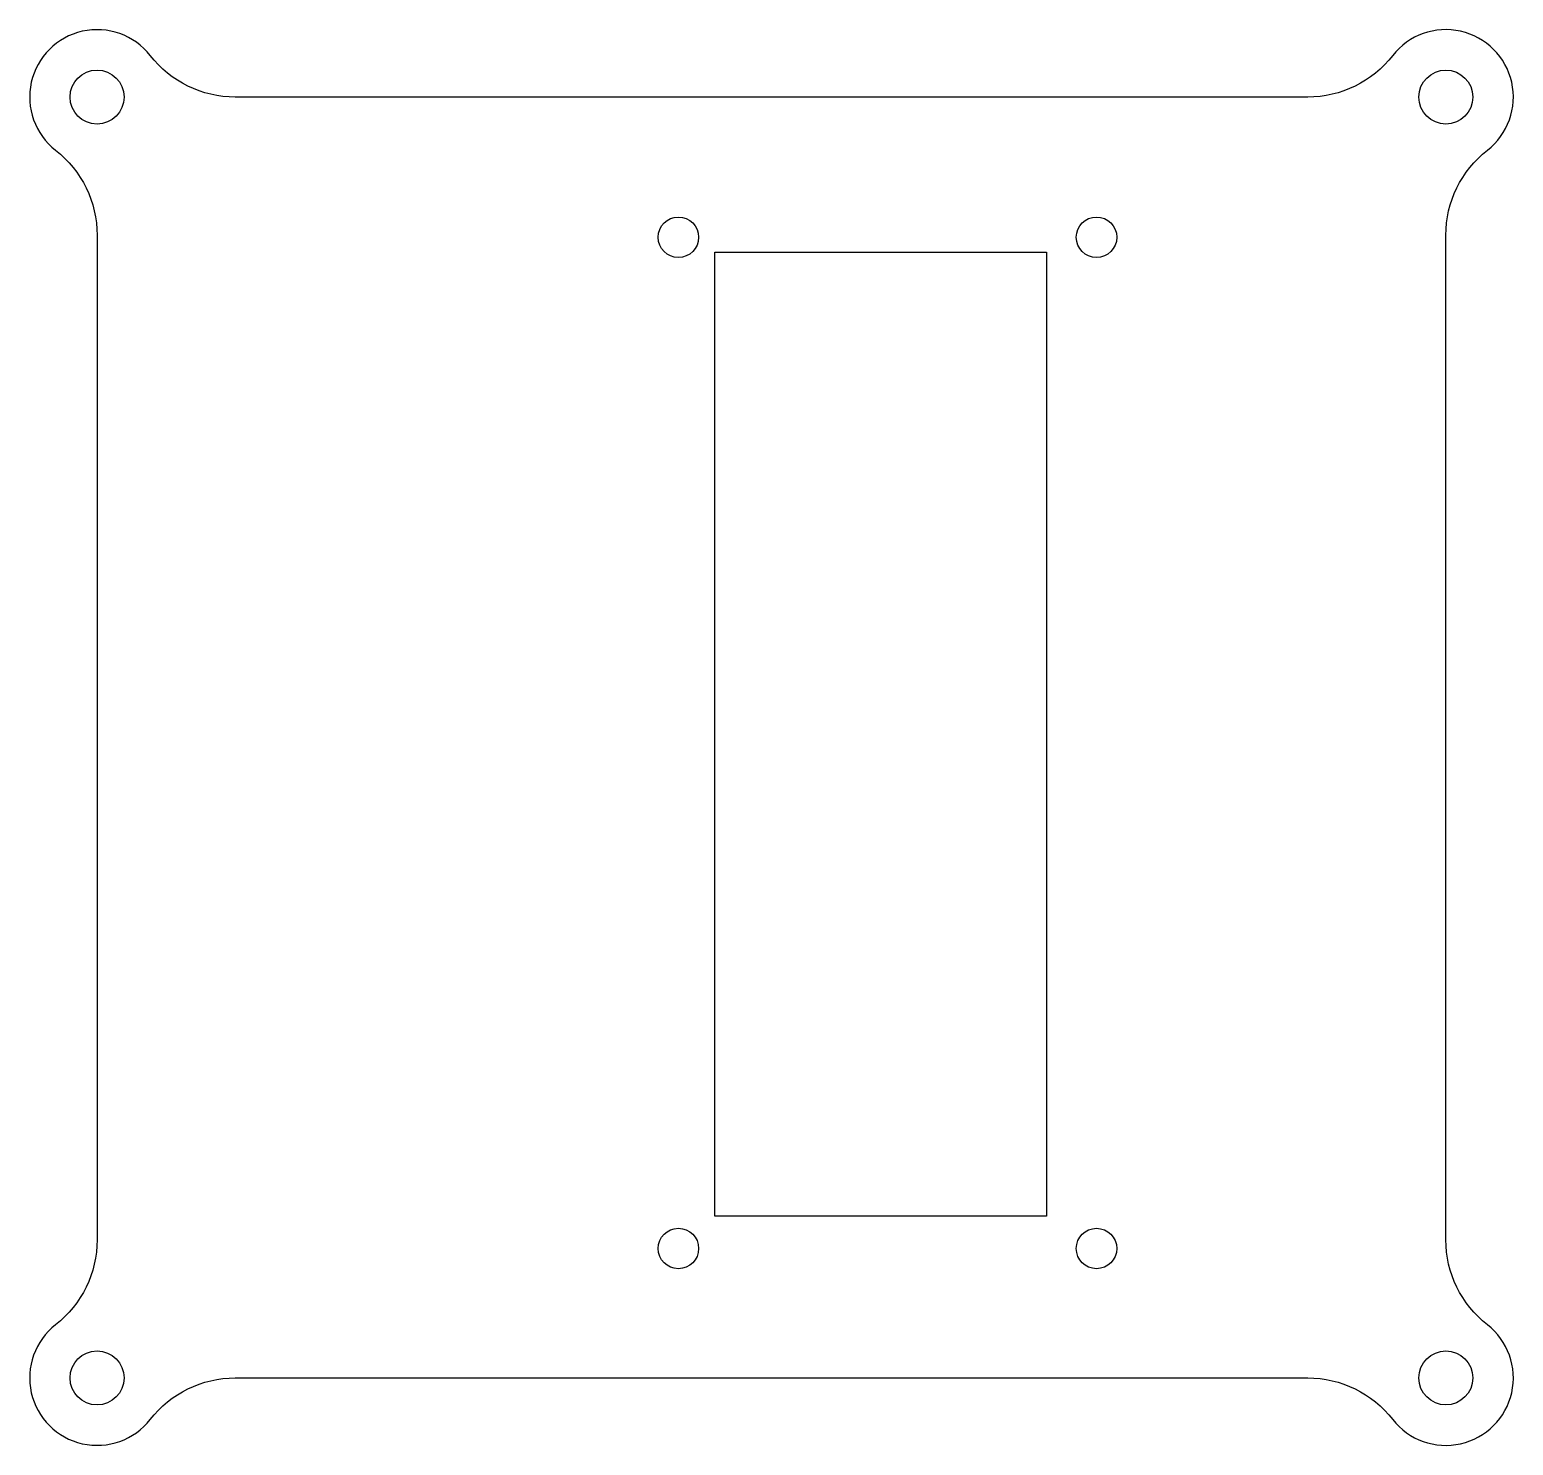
# Model space of a CAD drawing. Header units: millimetres. Extents: x -15 to 95, y -100 to 5.
import ezdxf

# ---------------------------------------------------------------- set-up
doc = ezdxf.new("R2010")
doc.units = ezdxf.units.MM

msp = doc.modelspace()

# ---------------------------------------------------------------- linework, layer by layer
msp.add_lwpolyline([(89.75, -84.75), (89.75, -10.25, -0.230961), (92.83, -3.94, 1.130695), (85.81, 3.08, -0.230961), (79.51, 0), (0, 0, -0.230961), (-6.31, 3.08, 1.130695), (-13.32, -3.94, -0.230961), (-10.25, -10.25), (-10.25, -84.75, -0.230961), (-13.32, -91.06, 1.130695), (-6.31, -98.08, -0.230961), (0, -95), (79.51, -95, -0.230961), (85.81, -98.08, 1.130695), (92.83, -91.06, -0.230961)], format="xyb", close=True)
msp.add_lwpolyline([(35.55, -11.5), (60.15, -11.5), (60.15, -83), (35.55, -83)], close=True)
for centre, radius in [((-10.25, 0), 2), ((89.75, 0), 2), ((32.85, -10.4), 1.5), ((63.85, -10.4), 1.5), ((32.85, -85.4), 1.5), ((63.85, -85.4), 1.5), ((-10.25, -95), 2), ((89.75, -95), 2)]:
    msp.add_circle(centre, radius)

doc.saveas('drawing.dxf')
